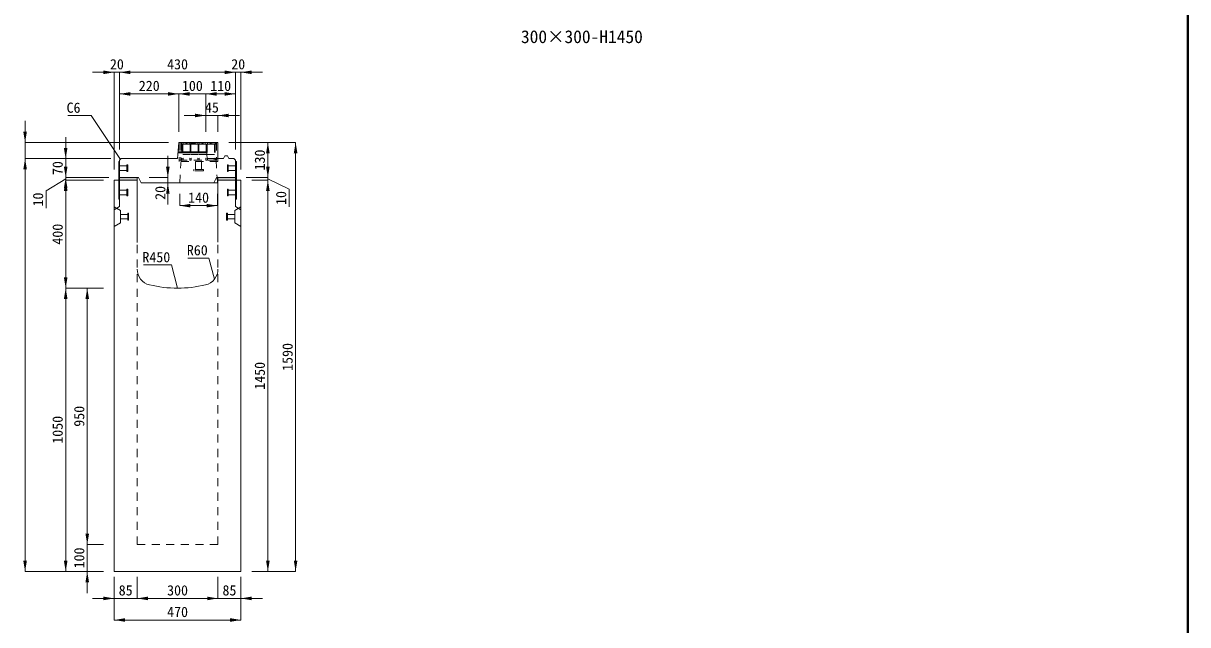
# Model space of a CAD drawing. Units: millimetres at full size, sheet at 1:40. Extents: x -1934 to 44546, y -100881 to -70395.
# Drawn here: x 22826 to 27146, y -93698 to -91469 of the extents above; entities that cross this region are included whole.
import ezdxf
from ezdxf.enums import TextEntityAlignment as Align

# ---------------------------------------------------------------- set-up
doc = ezdxf.new("R2010")
doc.units = ezdxf.units.MM
doc.header["$LTSCALE"] = 40
for name, pattern in [('CHAIN_DOUBLE_DASH', [23.5, 12, -1.5, 3.5, -1.5, 3.5, -1.5]), ('USER1', [1.35, 0.75, -0.6]), ('USER2', [1.35, 0.75, -0.6])]:
    doc.linetypes.add(name, pattern=pattern)
for name, color, linetype, lineweight in [('0_2', 7, 'Continuous', 13), ('インサート', 92, 'USER2', 9), ('グレーチング', 7, 'USER2', 5), ('プレート', 7, 'USER1', 9), ('モルタル', 7, 'Continuous', 9), ('受枠', 3, 'USER2', 5), ('図枠', 7, 'Continuous', 5), ('寸法線', 7, 'Continuous', 9), ('引出線', 4, 'Continuous', 9), ('本体', 2, 'Continuous', 13), ('補助線', 8, 'CHAIN_DOUBLE_DASH', 5)]:
    doc.layers.add(name, color=color, linetype=linetype, lineweight=lineweight)
doc.layers.add('ハッチング_モルタル', color=30, linetype='Continuous')
doc.styles.add('ＭＳ ゴシック', font='')
doc.styles.get('ＭＳ ゴシック').set_extended_font_data('MS Gothic')

# ---------------------------------------------------------------- blocks, each defined once
blk = doc.blocks.new('filled_arrow')
at = {"color": 0, "linetype": 'Continuous', "lineweight": -2}
blk.add_solid([(7.5, 1.25), (0, 0), (7.5, -1.25)], dxfattribs=at)

msp = doc.modelspace()

# ---------------------------------------------------------------- hatches: boundary and pattern name
at = {"layer": 'ハッチング_モルタル'}
for points in [[(23183.15, -92040.41), (23183.15, -92050.41), (23248.15, -92050.41), (23248.15, -92040.41)], [(23548.15, -92040.41), (23548.15, -92050.41), (23613.15, -92050.41), (23613.15, -92040.41)]]:
    msp.add_hatch(color=256, dxfattribs=at).paths.add_polyline_path(points)

# ---------------------------------------------------------------- linework, layer by layer
at = {"layer": 'インサート'}
for p, q in [((23183.15, -91996.91), (23210.15, -91996.91)), ((23183.15, -91996.91), (23183.15, -92013.91)), ((23213.15, -91992.91), (23210.15, -91992.91)), ((23210.15, -91992.91), (23210.15, -92017.91)), ((23213.15, -92017.91), (23213.15, -91992.91)), ((23583.15, -91992.91), (23586.15, -91992.91)), ((23583.15, -92017.91), (23583.15, -91992.91)), ((23586.15, -91992.91), (23586.15, -92017.91)), ((23613.15, -91996.91), (23586.15, -91996.91)), ((23613.15, -91996.91), (23613.15, -92013.91)), ((23183.15, -92013.91), (23210.15, -92013.91)), ((23210.15, -92017.91), (23213.15, -92017.91)), ((23586.15, -92017.91), (23583.15, -92017.91)), ((23613.15, -92013.91), (23586.15, -92013.91)), ((23183.15, -92086.91), (23210.15, -92086.91)), ((23183.15, -92086.91), (23183.15, -92103.91)), ((23213.15, -92082.91), (23210.15, -92082.91)), ((23210.15, -92082.91), (23210.15, -92107.91)), ((23213.15, -92107.91), (23213.15, -92082.91)), ((23583.15, -92082.91), (23586.15, -92082.91)), ((23583.15, -92107.91), (23583.15, -92082.91)), ((23586.15, -92082.91), (23586.15, -92107.91)), ((23613.15, -92086.91), (23586.15, -92086.91)), ((23613.15, -92086.91), (23613.15, -92103.91)), ((23183.15, -92103.91), (23210.15, -92103.91)), ((23210.15, -92107.91), (23213.15, -92107.91)), ((23586.15, -92107.91), (23583.15, -92107.91)), ((23613.15, -92103.91), (23586.15, -92103.91))]:
    msp.add_line(p, q, dxfattribs=at)
at = {"layer": 'インサート', "linetype": 'Continuous', "lineweight": 5}
for p, q in [((23186.15, -92193.91), (23186.15, -92176.91)), ((23213.15, -92176.91), (23186.15, -92176.91)), ((23213.15, -92197.91), (23213.15, -92172.91)), ((23216.15, -92172.91), (23213.15, -92172.91)), ((23216.15, -92197.91), (23216.15, -92172.91)), ((23580.15, -92172.91), (23580.15, -92197.91)), ((23580.15, -92172.91), (23583.15, -92172.91)), ((23583.15, -92172.91), (23583.15, -92197.91)), ((23583.15, -92176.91), (23610.15, -92176.91)), ((23610.15, -92176.91), (23610.15, -92193.91)), ((23213.15, -92193.91), (23186.15, -92193.91)), ((23216.15, -92197.91), (23213.15, -92197.91)), ((23580.15, -92197.91), (23583.15, -92197.91)), ((23583.15, -92193.91), (23610.15, -92193.91))]:
    msp.add_line(p, q, dxfattribs=at)
at = {"layer": 'グレーチング'}
for p, q in [((23538.65, -91910.91), (23413.65, -91910.91)), ((23413.65, -91910.91), (23413.65, -91916.91)), ((23413.65, -91916.91), (23414.65, -91917.91)), ((23414.65, -91917.91), (23414.65, -91968.91)), ((23418.65, -91916.91), (23417.65, -91917.91)), ((23417.65, -91917.91), (23417.65, -91968.91)), ((23418.65, -91910.91), (23418.65, -91916.91)), ((23418.65, -91916.91), (23443.65, -91910.91)), ((23418.65, -91916.91), (23443.65, -91916.91)), ((23443.65, -91910.91), (23443.65, -91916.91)), ((23443.65, -91916.91), (23444.65, -91917.91)), ((23444.65, -91917.91), (23444.65, -91968.91)), ((23448.65, -91916.91), (23447.65, -91917.91)), ((23447.65, -91917.91), (23447.65, -91968.91)), ((23448.65, -91910.91), (23448.65, -91916.91)), ((23448.65, -91916.91), (23473.65, -91910.91)), ((23448.65, -91916.91), (23473.65, -91916.91)), ((23473.65, -91910.91), (23473.65, -91916.91)), ((23473.65, -91916.91), (23474.65, -91917.91)), ((23474.65, -91917.91), (23474.65, -91968.91)), ((23478.65, -91916.91), (23477.65, -91917.91)), ((23477.65, -91917.91), (23477.65, -91968.91)), ((23478.65, -91910.91), (23478.65, -91916.91)), ((23478.65, -91916.91), (23503.65, -91910.91)), ((23478.65, -91916.91), (23503.65, -91916.91)), ((23503.65, -91910.91), (23503.65, -91916.91)), ((23503.65, -91916.91), (23504.65, -91917.91)), ((23504.65, -91917.91), (23504.65, -91968.91)), ((23508.65, -91916.91), (23507.65, -91917.91)), ((23507.65, -91917.91), (23507.65, -91968.91)), ((23508.65, -91910.91), (23508.65, -91916.91)), ((23508.65, -91916.91), (23533.65, -91910.91)), ((23508.65, -91916.91), (23533.65, -91916.91)), ((23533.65, -91910.91), (23533.65, -91916.91)), ((23533.65, -91916.91), (23534.65, -91917.91)), ((23534.65, -91917.91), (23534.65, -91968.91)), ((23538.65, -91916.91), (23537.65, -91917.91)), ((23537.65, -91917.91), (23537.65, -91968.91)), ((23538.65, -91910.91), (23538.65, -91916.91)), ((23417.65, -91954.91), (23444.65, -91954.91)), ((23447.65, -91954.91), (23474.65, -91954.91)), ((23477.65, -91954.91), (23504.65, -91954.91)), ((23507.65, -91954.91), (23534.65, -91954.91)), ((23413.65, -91969.91), (23414.65, -91968.91)), ((23413.65, -91975.91), (23413.65, -91969.91)), ((23413.65, -91975.91), (23418.65, -91975.91)), ((23418.65, -91969.91), (23417.65, -91968.91)), ((23418.65, -91975.91), (23418.65, -91969.91)), ((23443.65, -91969.91), (23444.65, -91968.91)), ((23443.65, -91975.91), (23443.65, -91969.91)), ((23443.65, -91975.91), (23448.65, -91975.91)), ((23448.65, -91969.91), (23447.65, -91968.91)), ((23448.65, -91975.91), (23448.65, -91969.91)), ((23473.65, -91969.91), (23474.65, -91968.91)), ((23473.65, -91975.91), (23473.65, -91969.91)), ((23473.65, -91975.91), (23478.65, -91975.91)), ((23478.65, -91969.91), (23477.65, -91968.91)), ((23478.65, -91975.91), (23478.65, -91969.91)), ((23503.65, -91969.91), (23504.65, -91968.91)), ((23503.65, -91975.91), (23503.65, -91969.91)), ((23503.65, -91975.91), (23508.65, -91975.91)), ((23508.65, -91969.91), (23507.65, -91968.91)), ((23508.65, -91975.91), (23508.65, -91969.91)), ((23533.65, -91969.91), (23534.65, -91968.91)), ((23533.65, -91975.91), (23533.65, -91969.91)), ((23533.65, -91975.91), (23538.65, -91975.91)), ((23538.65, -91969.91), (23537.65, -91968.91)), ((23538.65, -91975.91), (23538.65, -91969.91))]:
    msp.add_line(p, q, dxfattribs=at)
at = {"layer": 'プレート'}
for p, q in [((23183.15, -91990.41), (23179.95, -91990.41)), ((23616.35, -91990.41), (23613.15, -91990.41)), ((23183.15, -92035.41), (23179.95, -92035.41)), ((23616.35, -92035.41), (23613.15, -92035.41)), ((23183.15, -92065.41), (23179.95, -92065.41)), ((23616.35, -92065.41), (23613.15, -92065.41)), ((23183.15, -92110.41), (23179.95, -92110.41)), ((23616.35, -92110.41), (23613.15, -92110.41))]:
    msp.add_line(p, q, dxfattribs=at)
at = {"layer": 'プレート', "linetype": 'Continuous'}
for points in [[(23179.95, -92120.41), (23179.95, -91980.41), (23183.15, -91980.41), (23183.15, -92120.41)], [(23613.15, -92120.41), (23613.15, -91980.41), (23616.35, -91980.41), (23616.35, -92120.41)]]:
    msp.add_lwpolyline(points, close=True, dxfattribs=at)
at = {"layer": 'モルタル', "lineweight": 13}
msp.add_lwpolyline([(23183.15, -92040.41), (23248.15, -92040.41), (23248.15, -92050.41), (23183.15, -92050.41)], close=True, dxfattribs=at)
at = {"layer": 'モルタル'}
msp.add_lwpolyline([(23548.15, -92040.41), (23613.15, -92040.41), (23613.15, -92050.41), (23548.15, -92050.41)], close=True, dxfattribs=at)
at = {"layer": '受枠', "linetype": 'Continuous'}
for q in [(23404.15, -91910.41), (23548.15, -91970.41)]:
    msp.add_line((23548.15, -91910.41), q, dxfattribs=at)
at = {"layer": '受枠'}
for p, q in [((23404.15, -91910.41), (23404.15, -91980.41)), ((23410.15, -91910.41), (23410.15, -91975.91)), ((23542.15, -91910.41), (23542.15, -91975.91)), ((23404.15, -91975.91), (23548.15, -91975.91)), ((23548.15, -91980.41), (23404.15, -91980.41)), ((23464.82, -92010.08), (23464.82, -91980.41)), ((23487.48, -92010.08), (23487.48, -91980.41)), ((23548.15, -91970.41), (23548.15, -91980.41)), ((23458.28, -92011.14), (23458.28, -92014.34)), ((23492.95, -92010.08), (23459.35, -92010.08)), ((23492.95, -92015.41), (23459.35, -92015.41)), ((23494.02, -92011.14), (23494.02, -92014.34))]:
    msp.add_line(p, q, dxfattribs=at)
for centre, start, end in [((23459.35, -92011.14), 90, 180), ((23459.35, -92014.34), 180, 270), ((23492.95, -92011.14), 0, 90), ((23492.95, -92014.34), 270, 0)]:
    msp.add_arc(centre, 1.07, start, end, dxfattribs=at)
at = {"layer": '図枠', "lineweight": 40}
msp.add_line((27145.54, -99421.84), (27145.54, -88341.84), dxfattribs=at)
at = {"layer": '寸法線'}
for p, q in [((23263.15, -91650.41), (23083.15, -91650.41)), ((23163.15, -92010.41), (23163.15, -91650.41)), ((23183.15, -91650.41), (23613.15, -91650.41)), ((23183.15, -91936.41), (23183.15, -91650.41)), ((23183.15, -91936.41), (23183.15, -91650.41)), ((23533.15, -91650.41), (23713.15, -91650.41)), ((23613.15, -91936.41), (23613.15, -91650.41)), ((23613.15, -91936.41), (23613.15, -91650.41)), ((23633.15, -92010.41), (23633.15, -91650.41)), ((23183.15, -91730.41), (23403.15, -91730.41)), ((23183.15, -91936.41), (23183.15, -91730.41)), ((23403.15, -91870.41), (23403.15, -91730.41)), ((23583.15, -91730.41), (23403.15, -91730.41)), ((23403.15, -91870.41), (23403.15, -91730.41)), ((23503.15, -91730.41), (23613.15, -91730.41)), ((23503.15, -91870.41), (23503.15, -91730.41)), ((23613.15, -91936.41), (23613.15, -91730.41)), ((22832.55, -91830.41), (22832.55, -92050.41)), ((23628.15, -91810.41), (23423.15, -91810.41)), ((23503.15, -91870.41), (23503.15, -91810.41)), ((23548.15, -91870.41), (23548.15, -91810.41)), ((23503.15, -91870.41), (23503.15, -91840.41)), ((23364.15, -91910.41), (22832.55, -91910.41)), ((22983.15, -92120.41), (22983.15, -91890.41)), ((23588.15, -91910.41), (23836.13, -91910.41)), ((23588.15, -91910.41), (23733.15, -91910.41)), ((23733.15, -92040.41), (23733.15, -91910.41)), ((23836.13, -93500.41), (23836.13, -91910.41)), ((22983.15, -91960.41), (22983.15, -92130.41)), ((23362.12, -91960.41), (23362.12, -92140.41)), ((23733.15, -91960.41), (23733.15, -92130.41)), ((22832.55, -93500.41), (22832.55, -91970.41)), ((23151.15, -91970.41), (22832.55, -91970.41)), ((23149.15, -91970.41), (22832.55, -91970.41)), ((23149.15, -91970.41), (22983.15, -91970.41)), ((22983.15, -92045.41), (22910.54, -92089.45)), ((23143.15, -92040.41), (22983.15, -92040.41)), ((23143.15, -92040.41), (22983.15, -92040.41)), ((22983.15, -92450.41), (22983.15, -92050.41)), ((23123.15, -92050.41), (22983.15, -92050.41)), ((23123.15, -92050.41), (22983.15, -92050.41)), ((23293.15, -92040.41), (23362.12, -92040.41)), ((23653.15, -92040.41), (23733.15, -92040.41)), ((23653.15, -92040.41), (23733.15, -92040.41)), ((23673.15, -92050.41), (23733.15, -92050.41)), ((23673.15, -92050.41), (23733.15, -92050.41)), ((23733.15, -92045.41), (23812.18, -92083.84)), ((23733.15, -93500.41), (23733.15, -92050.41)), ((22910.54, -92089.45), (22910.54, -92154.32)), ((23303.15, -92060.41), (23362.12, -92060.41)), ((23812.18, -92083.84), (23812.18, -92148.71)), ((23406.15, -92100.41), (23406.15, -92144.64)), ((23546.15, -92100.41), (23546.15, -92144.64)), ((23406.15, -92144.64), (23546.15, -92144.64)), ((23123.15, -92450.41), (22983.15, -92450.41)), ((22983.15, -93500.41), (22983.15, -92450.41)), ((23123.15, -92450.41), (22983.15, -92450.41)), ((23063.15, -93400.41), (23063.15, -92450.41)), ((23123.15, -92450.41), (23063.15, -92450.41)), ((23063.15, -93580.41), (23063.15, -93320.41)), ((23123.15, -93400.41), (23063.15, -93400.41)), ((23123.15, -93400.41), (23063.15, -93400.41)), ((23123.15, -93500.41), (22832.55, -93500.41)), ((23123.15, -93500.41), (22983.15, -93500.41)), ((23123.15, -93500.41), (23063.15, -93500.41)), ((23163.15, -93520.41), (23163.15, -93600.41)), ((23163.15, -93520.41), (23163.15, -93680.41)), ((23248.15, -93520.41), (23248.15, -93600.41)), ((23248.15, -93520.41), (23248.15, -93600.41)), ((23548.15, -93520.41), (23548.15, -93600.41)), ((23548.15, -93520.41), (23548.15, -93600.41)), ((23633.15, -93520.41), (23633.15, -93600.41)), ((23633.15, -93520.41), (23633.15, -93680.41)), ((23673.15, -93500.41), (23836.13, -93500.41)), ((23673.15, -93500.41), (23733.15, -93500.41)), ((23083.15, -93600.41), (23328.15, -93600.41)), ((23248.15, -93600.41), (23548.15, -93600.41)), ((23468.15, -93600.41), (23713.15, -93600.41)), ((23163.15, -93680.41), (23633.15, -93680.41))]:
    msp.add_line(p, q, dxfattribs=at)
at = {"layer": '引出線'}
for points in [[(23186.15, -91973.41), (23078.15, -91810.41), (22991.05, -91810.41)], [(23535.22, -92417.1), (23514.21, -92338.68), (23436.7, -92338.68)], [(23398.15, -92450.41), (23375.13, -92364.49), (23271.63, -92364.49)]]:
    msp.add_lwpolyline(points, dxfattribs=at)
at = {"layer": '本体'}
for p, q in [((23398.15, -91970.41), (23403.15, -91910.41)), ((23403.15, -91910.41), (23440.15, -91910.41)), ((23440.15, -91910.41), (23443.15, -91913.41)), ((23443.15, -91913.41), (23463.15, -91913.41)), ((23463.15, -91913.41), (23466.15, -91910.41)), ((23466.15, -91910.41), (23503.15, -91910.41)), ((23503.15, -91910.41), (23508.15, -91970.41)), ((23506.4, -91949.41), (23399.9, -91949.41)), ((23506.07, -91945.41), (23400.23, -91945.41)), ((23568.15, -91970.41), (23573.15, -91960.41)), ((23573.15, -91960.41), (23583.15, -91960.41)), ((23583.15, -91960.41), (23588.15, -91970.41)), ((23183.15, -91976.41), (23189.15, -91970.41)), ((23183.15, -91976.41), (23183.15, -92040.41)), ((23189.15, -91970.41), (23398.15, -91970.41)), ((23508.15, -91970.41), (23568.15, -91970.41)), ((23588.15, -91970.41), (23607.15, -91970.41)), ((23607.15, -91970.41), (23613.15, -91976.41)), ((23613.15, -91976.41), (23613.15, -92040.41)), ((23183.15, -92040.41), (23253.15, -92040.41)), ((23253.15, -92040.41), (23263.15, -92060.41)), ((23543.15, -92040.41), (23533.15, -92060.41)), ((23543.15, -92040.41), (23613.15, -92040.41)), ((23263.15, -92060.41), (23533.15, -92060.41))]:
    msp.add_line(p, q, dxfattribs=at)
at = {"layer": '本体', "linetype": 'USER2', "lineweight": 9}
for p, q in [((23411.15, -91975.91), (23406.15, -92060.41)), ((23541.15, -91975.91), (23544.97, -92040.41))]:
    msp.add_line(p, q, dxfattribs=at)
at = {"layer": '本体', "lineweight": 20}
for p, q in [((23163.15, -93500.41), (23163.15, -92050.41)), ((23163.15, -92050.41), (23248.15, -92050.41)), ((23183.15, -92050.41), (23248.15, -92050.41)), ((23183.15, -92050.41), (23183.15, -92147.41)), ((23248.15, -92280.74), (23248.15, -92050.41)), ((23548.15, -92279.89), (23548.15, -92050.41)), ((23548.15, -92050.41), (23633.15, -92050.41)), ((23613.15, -92050.41), (23613.15, -92147.41)), ((23633.15, -93500.41), (23633.15, -92050.41)), ((23163.15, -92159.92), (23183.15, -92147.41)), ((23163.15, -92148.41), (23186.15, -92162.91)), ((23186.15, -92207.91), (23186.15, -92162.91)), ((23610.15, -92162.91), (23633.15, -92148.41)), ((23610.15, -92207.91), (23610.15, -92162.91)), ((23633.15, -92159.92), (23613.15, -92147.41)), ((23186.15, -92207.91), (23163.15, -92222.41)), ((23633.15, -92222.41), (23610.15, -92207.91)), ((23163.15, -93500.41), (23633.15, -93500.41))]:
    msp.add_line(p, q, dxfattribs=at)
at = {"layer": '本体', "linetype": 'USER2', "lineweight": 20}
for p, q in [((23248.15, -93400.41), (23248.15, -92280.74)), ((23548.15, -93400.41), (23548.15, -92279.89))]:
    msp.add_line(p, q, dxfattribs=at)
at = {"layer": '本体', "linetype": 'USER1', "lineweight": 20}
msp.add_line((23248.15, -93400.41), (23548.15, -93400.41), dxfattribs=at)
at = {"layer": '本体', "lineweight": 20}
for centre, radius, start, end in [((23308.15, -92379.89), 60, 180, 256.65766), ((23488.15, -92379.89), 60, 283.34239, 0), ((23398.15, -92000.41), 450, 256.65766, 283.34239)]:
    msp.add_arc(centre, radius, start, end, dxfattribs=at)
at = {"layer": '補助線'}
for p in [(23544.97, -92040.41), (23533.15, -92060.41)]:
    msp.add_line(p, (23546.15, -92060.41), dxfattribs=at)

# ---------------------------------------------------------------- block references
at = {"layer": '寸法線', "xscale": 5.33, "yscale": 5.33}
for p, rotation in [((23163.15, -91650.41), 180), ((23613.15, -91650.41), 180), ((23613.15, -91650.41), 180), ((23403.15, -91730.41), 180), ((23613.15, -91730.41), 180), ((23503.15, -91810.41), 180), ((22832.55, -91910.41), 90), ((23733.15, -91910.41), 270), ((23836.13, -91910.41), 270), ((22983.15, -91970.41), 90), ((22832.55, -91970.41), 270), ((22832.55, -91970.41), 270), ((22983.15, -92040.41), 90), ((23362.12, -92040.41), 90), ((23733.15, -92040.41), 90), ((23733.15, -92040.41), 90), ((22983.15, -92040.41), 270), ((22983.15, -92050.41), 270), ((22983.15, -92050.41), 270), ((23733.15, -92050.41), 270), ((23733.15, -92050.41), 270), ((23362.12, -92060.41), 270), ((23546.15, -92144.64), 180), ((22983.15, -92450.41), 90), ((22983.15, -92450.41), 270), ((23063.15, -92450.41), 270), ((23063.15, -93400.41), 90), ((23063.15, -93400.41), 90), ((22832.55, -93500.41), 90), ((22983.15, -93500.41), 90), ((23733.15, -93500.41), 90), ((23836.13, -93500.41), 90), ((23063.15, -93500.41), 270), ((23163.15, -93600.41), 180), ((23548.15, -93600.41), 180), ((23548.15, -93600.41), 180), ((23633.15, -93680.41), 180)]:
    msp.add_blockref('filled_arrow', p, dxfattribs=dict(at, rotation=rotation))
for p in [(23183.15, -91650.41), (23183.15, -91650.41), (23633.15, -91650.41), (23183.15, -91730.41), (23403.15, -91730.41), (23503.15, -91730.41), (23503.15, -91730.41), (23548.15, -91810.41), (23406.15, -92144.64), (23248.15, -93600.41), (23248.15, -93600.41), (23633.15, -93600.41), (23163.15, -93680.41)]:
    msp.add_blockref('filled_arrow', p, dxfattribs=at)
at = {"layer": '引出線', "xscale": 0.133, "yscale": 0.133}
for p, rotation in [((23186.15, -91973.41), 123.5), ((23535.22, -92417.1), 105), ((23398.15, -92450.41), 105)]:
    msp.add_blockref('filled_arrow', p, dxfattribs=dict(at, rotation=rotation))

# ---------------------------------------------------------------- texts
at = {"layer": '0_2', "style": 'ＭＳ ゴシック'}
msp.add_text('300×300-H1450', height=47.47, dxfattribs=at).set_placement((24898.15, -91518.35), align=Align.MIDDLE_CENTER)
at = {"layer": '寸法線', "style": 'ＭＳ ゴシック'}
for s, p in [('20', (23173.15, -91620.41)), ('430', (23398.15, -91620.41)), ('20', (23623.15, -91620.41)), ('220', (23293.15, -91700.41)), ('100', (23453.15, -91700.41)), ('110', (23558.15, -91700.41)), ('45', (23525.65, -91780.41)), ('140', (23476.15, -92114.64)), ('85', (23205.65, -93570.41)), ('300', (23398.15, -93570.41)), ('85', (23590.65, -93570.41)), ('470', (23398.15, -93650.41))]:
    msp.add_text(s, height=37.98, dxfattribs=at).set_placement(p, align=Align.MIDDLE_CENTER)
for s, p in [('130', (23703.15, -91975.41)), ('70', (22953.15, -92005.41)), ('20', (23334.12, -92097.42)), ('10', (23782.18, -92116.27)), ('10', (22880.54, -92121.88)), ('400', (22953.15, -92250.41)), ('1590', (23806.13, -92705.41)), ('1450', (23703.15, -92775.41)), ('950', (23033.15, -92925.41)), ('1050', (22953.15, -92975.41)), ('100', (23033.15, -93450.41))]:
    msp.add_text(s, height=37.98, rotation=90, dxfattribs=at).set_placement(p, align=Align.MIDDLE_CENTER)
at = {"layer": '引出線', "style": 'ＭＳ ゴシック'}
for s, p in [('C6', (23038.15, -91762.41)), ('R60', (23510.21, -92290.68)), ('R450', (23371.13, -92316.49))]:
    msp.add_text(s, height=37.98, dxfattribs=at).set_placement(p, align=Align.TOP_RIGHT)

doc.saveas('drawing.dxf')
